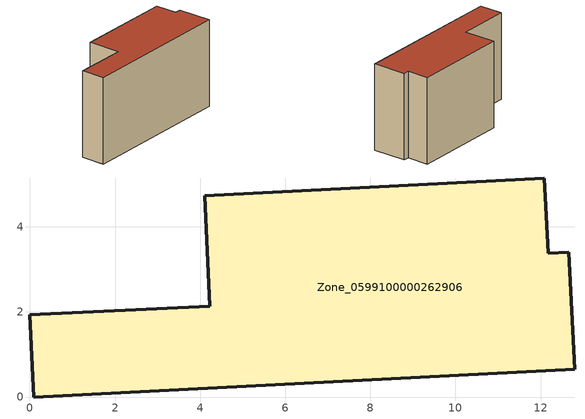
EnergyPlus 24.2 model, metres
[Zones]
Zone_0599100000262906
 floor ground (C_G): 4.23,2.13 4.1,4.73 12.09,5.15 12.18,3.38 12.67,3.4 12.8,0.66 0.09,0 0,1.93 z0
 wall outside (C_F): 0.09,0 12.8,0.66 12.67,3.4 12.18,3.38 12.09,5.15 4.1,4.73 4.23,2.13 0,1.93 0.09,0 z0:6.98
 roof outside (C_R): 12.09,5.15 4.1,4.73 4.23,2.13 0,1.93 0.09,0 12.8,0.66 12.67,3.4 12.18,3.38 z6.98
[BUILDING]
Pand.0599100000262906: North Axis=0; Terrain=City; Loads Convergence Tolerance Value=0.04; Temperature Convergence Tolerance Value=0.4; Solar Distribution=FullExterior; Maximum Number of Warmup Days=25; Minimum Number of Warmup Days=1
[Site:Location]
Rotterdam.The.Hague.AP_ZH_NLD Design_Conditions: Latitude=51.96; Longitude=4.45; Time Zone=1; Elevation=-4.5
[SITE:GROUNDTEMPERATURE:BUILDINGSURFACE]
18, 18, 18, 18, 18, 18, 18, 18, 18, 18, 18, 18
[MATERIAL] Thermal Absorptance=0.9; Solar Absorptance=0.7; Visible Absorptance=0.7
Name | Roughness | Thickness | Conductivity | Density | Specific Heat
G.TI.1946 | MediumSmooth | 0.15 | 1 | 540 | 1210
F.TI.1946 | Rough | 0.3 | 0.857143 | 1920 | 840
R.TI.1946 | MediumRough | 0.2 | 0.1 | 1500 | 1000
[CONSTRUCTION]
C_G: G.TI.1946
C_F: F.TI.1946
C_R: R.TI.1946
[ZONE]
Zone_0599100000262906: Type=1; Multiplier=1; Ceiling Height=Autocalculate; Volume=Autocalculate; Floor Area=autocalculate; Part of Total Floor Area=Yes
[ZONEINFILTRATION:DESIGNFLOWRATE]
Infil_Zone_0599100000262906: Zone or ZoneList or Space or SpaceList=Zone_0599100000262906; Schedule=AlwaysOn; Design Flow Rate Calculation Method=Flow/Area; Flow Rate per Floor Area=0.003; Constant Term Coefficient=1; Temperature Term Coefficient=0; Velocity Term Coefficient=0; Velocity Squared Term Coefficient=0
[HVACTEMPLATE:ZONE:IDEALLOADSAIRSYSTEM]
Zone_0599100000262906: Maximum Heating Supply Air Temperature=50; Minimum Cooling Supply Air Temperature=13; Maximum Heating Supply Air Humidity Ratio=0.0156; Minimum Cooling Supply Air Humidity Ratio=0.0077; Heating Limit=NoLimit; Cooling Limit=NoLimit; Dehumidification Control Type=ConstantSensibleHeatRatio; Cooling Sensible Heat Ratio=0.7; Dehumidification Setpoint=60; Humidification Control Type=None; Humidification Setpoint=30; Outdoor Air Method=None; Outdoor Air Flow Rate per Person=0.00944; Outdoor Air Flow Rate per Zone Floor Area=0; Outdoor Air Flow Rate per Zone=0; Demand Controlled Ventilation Type=None; Outdoor Air Economizer Type=NoEconomizer; Heat Recovery Type=None; Sensible Heat Recovery Effectiveness=0.7; Latent Heat Recovery Effectiveness=0.65
[ZONECONTROL:THERMOSTAT]
ThermostatControl_Zone_0599100000262906: Zone or ZoneList=Zone_0599100000262906; Control Type Schedule=DualSetpointControlType; Control 1=Thermostat_Zone_0599100000262906; Temperature Difference Between Cutout And Setpoint=0
[THERMOSTATSETPOINT:DUALSETPOINT]
Thermostat_Zone_0599100000262906: Heating Setpoint Temperature Schedule=HeatingSetpoint_Zone_0599100000262906; Cooling Setpoint Temperature Schedule=CoolingSetpoint_Zone_0599100000262906
[SCHEDULE:COMPACT]
HeatingSetpoint_Zone_0599100000262906: Through: 12/31, For: AllDays, Until: 24:00, 21
CoolingSetpoint_Zone_0599100000262906: Through: 12/31, For: AllDays, Until: 24:00, 24
DualSetpointControlType: Through: 12/31, For: AllDays, Until: 24:00, 4
AlwaysOn: Through: 12/31, For: AllDays, Until: 24:00, 1
